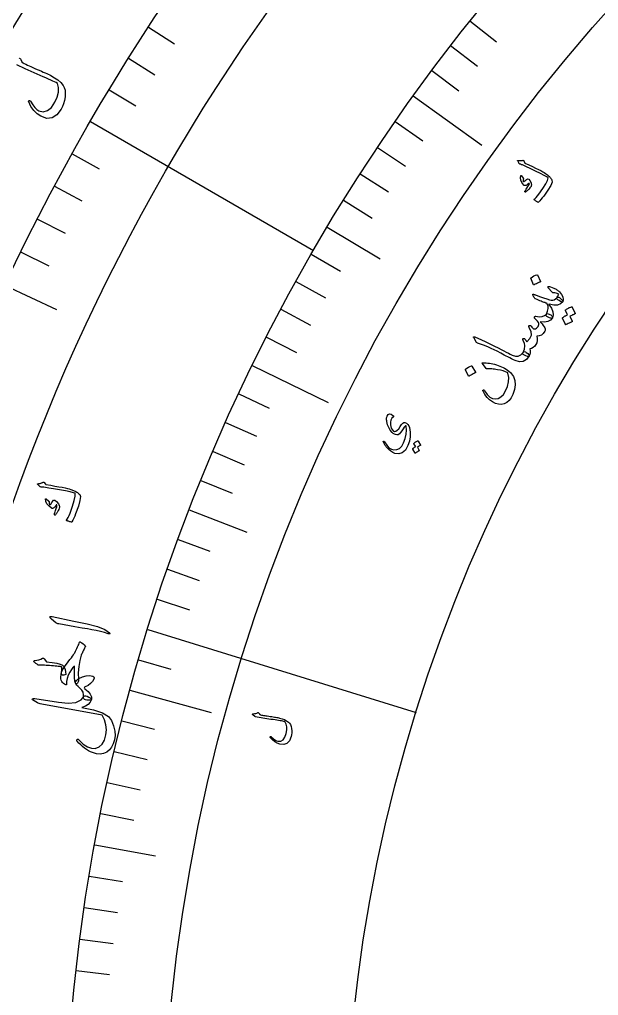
# Model space of a CAD drawing. Header units: millimetres. Extents: x -88 to 88, y -88 to 103.
# Drawn here: x -71.64 to -49.88, y 6.96 to 43.66 of the extents above; entities that cross this region are included whole.
import ezdxf

# ---------------------------------------------------------------- set-up
doc = ezdxf.new("R2010")
doc.units = ezdxf.units.MM
for name, color, linetype in [('ENGRAVE', 7, 'Continuous'), ('ENGRAVE_FINE', 8, 'Continuous'), ('TEXT', 5, 'Continuous')]:
    doc.layers.add(name, color=color, linetype=linetype)

msp = doc.modelspace()

# ---------------------------------------------------------------- linework, layer by layer
at = {"layer": 'ENGRAVE'}
for points in [[(-56.8392, 40.7885), (-54.2654, 38.9415)], [(-68.9703, 39.82), (-60.5871, 34.98)], [(-60.0741, 35.8538), (-58.0792, 34.6632)], [(-72.1784, 33.6573), (-70.2483, 32.7573)], [(-62.8879, 30.6515), (-60.0401, 29.2635)], [(-65.2575, 25.2164), (-63.0904, 24.379)], [(-66.8197, 20.7252), (-56.7337, 17.5969)], [(-67.4864, 18.4388), (-64.4304, 17.6038)], [(-68.8116, 12.6237), (-66.5266, 12.2045)]]:
    msp.add_lwpolyline(points, dxfattribs=at)
for radius in [86.24, 86.24, 83.93, 79.64, 79.64, 76.252, 69.96, 69.96, 66.264, 59.4, 59.4]:
    msp.add_circle((0, 0), radius, dxfattribs=at)
at = {"layer": 'ENGRAVE_FINE'}
for points in [[(-66.7917, 43.3751), (-65.8175, 42.7424)], [(-54.7066, 43.6072), (-53.7157, 42.8174)], [(-55.4329, 42.6801), (-54.4289, 41.907)], [(-67.5386, 42.2028), (-66.5535, 41.5872)], [(-56.1439, 41.7404), (-55.127, 40.9844)], [(-68.2648, 41.0176), (-67.2691, 40.4194)], [(-57.5187, 39.8246), (-56.4769, 39.1032)], [(-69.6547, 38.6102), (-68.6388, 38.0471)], [(-58.1822, 38.8489), (-57.1283, 38.1452)], [(-58.8294, 37.8617), (-57.7638, 37.1759)], [(-70.3179, 37.3887), (-69.2923, 36.8434)], [(-59.4601, 36.8633), (-58.3831, 36.1956)], [(-70.9598, 36.1558), (-69.9248, 35.6284)], [(-71.58, 34.9119), (-70.5359, 34.4027)], [(-60.6714, 34.8337), (-59.5724, 34.2028)], [(-61.2515, 33.8031), (-60.1421, 33.1909)], [(-61.8145, 32.7624), (-60.6948, 32.169)], [(-62.36, 31.7118), (-61.2304, 31.1374)], [(-63.398, 29.582), (-62.2497, 29.0462)], [(-63.8902, 28.5034), (-62.7329, 27.9871)], [(-64.3643, 27.4161), (-63.1984, 26.9195)], [(-64.8201, 26.3203), (-63.646, 25.8435)], [(-65.6763, 24.1046), (-64.4866, 23.668)], [(-66.0763, 22.9853), (-64.8795, 22.5689)], [(-66.4575, 21.8587), (-65.2537, 21.4628)], [(-67.1627, 19.5852), (-65.9461, 19.2304)], [(-67.7907, 17.2864), (-66.5628, 16.9733)], [(-68.0755, 16.1284), (-66.8424, 15.8363)], [(-68.3407, 14.9651), (-67.1028, 14.694)], [(-68.5861, 13.7968), (-67.3438, 13.5469)], [(-69.0173, 11.4464), (-67.7671, 11.2391)], [(-69.2028, 10.2651), (-67.9493, 10.0791)], [(-69.3683, 9.08), (-68.1118, 8.9156)], [(-69.5135, 7.8917), (-68.2544, 7.7488)]]:
    msp.add_lwpolyline(points, dxfattribs=at)
at = {"layer": 'TEXT'}
msp.add_lwpolyline([(-71.6518, 42.2004), (-71.633, 42.2018), (-71.6161, 42.1953), (-71.601, 42.181), (-71.5877, 42.1589), (-71.5823, 42.1465), (-71.577, 42.1348), (-71.5719, 42.1235), (-71.5669, 42.1128), (-71.5622, 42.1028), (-71.558, 42.0935), (-71.5542, 42.085), (-71.551, 42.0772), (-71.5446, 42.0636), (-71.535, 42.051), (-71.5221, 42.0392), (-71.506, 42.0283), (-71.4567, 42.0037), (-71.4024, 41.9777), (-71.3434, 41.9502), (-71.2794, 41.9212), (-71.2106, 41.8906), (-71.1371, 41.8581), (-71.059, 41.8238), (-70.9762, 41.7876), (-70.8929, 41.7526), (-70.815, 41.7191), (-70.7424, 41.6871), (-70.6751, 41.6567), (-70.6129, 41.6278), (-70.5555, 41.6005), (-70.5029, 41.5749), (-70.455, 41.551), (-70.3169, 41.4744), (-70.1945, 41.3872), (-70.088, 41.2897), (-69.9972, 41.1819), (-69.9531, 41.1029), (-69.9265, 41.0056), (-69.9176, 40.89), (-69.9261, 40.7559), (-69.9484, 40.6185), (-69.9792, 40.4952), (-70.0186, 40.3861), (-70.0666, 40.2912), (-70.2309, 40.0787), (-70.4133, 39.9631), (-70.6143, 39.9445), (-70.8341, 40.0233), (-70.9766, 40.1198), (-71.1006, 40.2415), (-71.2061, 40.3887), (-71.2929, 40.5614), (-71.2969, 40.5732), (-71.2977, 40.5835), (-71.2951, 40.5924), (-71.2893, 40.5998), (-71.2811, 40.6066), (-71.273, 40.6108), (-71.2651, 40.6122), (-71.2573, 40.611), (-71.2468, 40.6074), (-71.2379, 40.6018), (-71.2304, 40.5943), (-71.2245, 40.585), (-71.1373, 40.4511), (-71.0569, 40.3476), (-70.9837, 40.2742), (-70.9175, 40.2309), (-70.7436, 40.1931), (-70.584, 40.2337), (-70.4385, 40.3525), (-70.3067, 40.5496), (-70.22, 40.7458), (-70.1754, 40.9296), (-70.1729, 41.1012), (-70.2127, 41.2608), (-70.2618, 41.2868), (-70.3199, 41.316), (-70.387, 41.3483), (-70.463, 41.3839), (-70.5483, 41.4225), (-70.6431, 41.4642), (-70.7474, 41.5088), (-70.8612, 41.5565), (-70.978, 41.6069), (-71.0926, 41.6569), (-71.2052, 41.7065), (-71.3156, 41.7558), (-71.4239, 41.8049), (-71.5298, 41.8541), (-71.6334, 41.9032), (-71.7347, 41.9524)], dxfattribs=at)
for points in [[(-52.8891, 38.3611), (-52.8652, 38.3578), (-52.8419, 38.3556), (-52.8192, 38.3544), (-52.7971, 38.3543), (-52.7755, 38.3553), (-52.7544, 38.3576), (-52.7338, 38.3612), (-52.7136, 38.366), (-52.7039, 38.3665), (-52.6956, 38.3629), (-52.6886, 38.3554), (-52.6831, 38.3438), (-52.6562, 38.2794), (-52.6531, 38.2727), (-52.6501, 38.2675), (-52.6474, 38.2636), (-52.6449, 38.2612), (-52.4951, 38.1932), (-52.3604, 38.1307), (-52.2409, 38.0739), (-52.1365, 38.0226), (-52.0473, 37.9771), (-51.9735, 37.9371), (-51.9151, 37.9028), (-51.8721, 37.8742), (-51.7935, 37.8168), (-51.7696, 37.7972), (-51.7465, 37.7763), (-51.7241, 37.7541), (-51.7026, 37.7307), (-51.6818, 37.7059), (-51.662, 37.6797), (-51.6431, 37.652), (-51.6251, 37.6228), (-51.6221, 37.5469), (-51.6734, 37.422), (-51.7784, 37.2477), (-51.9369, 37.0237), (-51.989, 36.9556), (-52.0389, 36.8939), (-52.0867, 36.8384), (-52.1324, 36.7893), (-52.138, 36.7859), (-52.1436, 36.7845), (-52.1493, 36.7854), (-52.155, 36.7883), (-52.1809, 36.8044), (-52.2043, 36.8192), (-52.2253, 36.8327), (-52.2439, 36.845), (-52.2602, 36.8561), (-52.2745, 36.8662), (-52.2867, 36.8754), (-52.2969, 36.8836), (-52.3024, 36.8885), (-52.3042, 36.893), (-52.3024, 36.897), (-52.297, 36.9006), (-52.2588, 36.9304), (-52.2159, 36.9732), (-52.1683, 37.029), (-52.1159, 37.0978), (-51.9658, 37.3079), (-51.8577, 37.479), (-51.792, 37.6115), (-51.7689, 37.7055), (-51.8179, 37.741), (-51.914, 37.7957), (-52.0572, 37.8697), (-52.2477, 37.9627), (-52.4396, 38.0542), (-52.5852, 38.1227), (-52.6845, 38.1684), (-52.7374, 38.1913), (-52.7521, 38.1971), (-52.7659, 38.2026), (-52.7788, 38.2077), (-52.7907, 38.2125), (-52.8016, 38.2167), (-52.8113, 38.2205), (-52.8198, 38.2237), (-52.8272, 38.2264), (-52.8427, 38.2332), (-52.8557, 38.2421), (-52.8664, 38.2529), (-52.8747, 38.2658), (-52.9134, 38.3412), (-52.9156, 38.3468), (-52.9163, 38.3515), (-52.9155, 38.3554), (-52.9131, 38.3585), (-52.9082, 38.3609), (-52.9025, 38.3621), (-52.8962, 38.3622), (-52.8891, 38.3611)], [(-52.7908, 37.7905), (-52.7882, 37.7933), (-52.7851, 37.7951), (-52.7815, 37.7959), (-52.7773, 37.7957), (-52.7744, 37.7945), (-52.7715, 37.7928), (-52.7687, 37.7905), (-52.766, 37.7876), (-52.7049, 37.692), (-52.6992, 37.6816), (-52.6957, 37.6725), (-52.6943, 37.6645), (-52.6951, 37.6579), (-52.704, 37.6332), (-52.7089, 37.6104), (-52.7098, 37.5893), (-52.7066, 37.57), (-52.7024, 37.5635), (-52.6939, 37.5621), (-52.6813, 37.5657), (-52.6644, 37.5744), (-52.6548, 37.5812), (-52.6451, 37.5886), (-52.6355, 37.5964), (-52.6258, 37.6046), (-52.616, 37.6134), (-52.606, 37.6228), (-52.5959, 37.6329), (-52.5856, 37.6436), (-52.539, 37.6727), (-52.4945, 37.6608), (-52.4521, 37.608), (-52.4118, 37.5143), (-52.4034, 37.4815), (-52.3992, 37.4525), (-52.3994, 37.4272), (-52.404, 37.4057), (-52.4131, 37.3849), (-52.4294, 37.3589), (-52.4528, 37.3275), (-52.4833, 37.2908), (-52.4993, 37.2724), (-52.5152, 37.2554), (-52.531, 37.2398), (-52.5466, 37.2257), (-52.5618, 37.2128), (-52.5763, 37.2009), (-52.5901, 37.19), (-52.6032, 37.1801), (-52.6131, 37.1754), (-52.622, 37.1733), (-52.63, 37.1739), (-52.6369, 37.1771), (-52.6426, 37.1827), (-52.645, 37.1889), (-52.6442, 37.196), (-52.64, 37.2037), (-52.6255, 37.2275), (-52.6086, 37.2542), (-52.5893, 37.2839), (-52.5676, 37.3164), (-52.5271, 37.377), (-52.4976, 37.4259), (-52.4792, 37.463), (-52.4718, 37.4885), (-52.4719, 37.4925), (-52.4734, 37.4957), (-52.4764, 37.4981), (-52.4808, 37.4998), (-52.4842, 37.5), (-52.4882, 37.4989), (-52.4929, 37.4964), (-52.4982, 37.4926), (-52.5432, 37.4535), (-52.5629, 37.4378), (-52.5822, 37.4261), (-52.6011, 37.4183), (-52.6196, 37.4146), (-52.6387, 37.4139), (-52.6555, 37.4174), (-52.6698, 37.425), (-52.6819, 37.4368), (-52.7522, 37.5317), (-52.7938, 37.6222), (-52.8067, 37.7086), (-52.7908, 37.7905)], [(-52.4195, 33.9292), (-52.4206, 33.9344), (-52.4196, 33.9401), (-52.4165, 33.9462), (-52.4114, 33.9528), (-52.3597, 33.9894), (-52.3054, 34.0202), (-52.2487, 34.0452), (-52.1894, 34.0645), (-52.1818, 34.0652), (-52.1757, 34.0637), (-52.171, 34.0599), (-52.1678, 34.054), (-52.0552, 33.8117), (-52.0536, 33.8043), (-52.0562, 33.798), (-52.063, 33.7925), (-52.0741, 33.7881), (-52.0837, 33.7842), (-52.0985, 33.7779), (-52.1184, 33.7691), (-52.1435, 33.7578), (-52.1739, 33.7436), (-52.21, 33.7263), (-52.2515, 33.7059), (-52.2987, 33.6823), (-52.3057, 33.6796), (-52.3111, 33.6795), (-52.3148, 33.6819), (-52.317, 33.6869)], [(-51.7681, 33.5753), (-51.7791, 33.5907), (-51.7814, 33.6026), (-51.7748, 33.6111), (-51.7594, 33.616), (-51.7222, 33.6154), (-51.6759, 33.6063), (-51.6206, 33.5885), (-51.5562, 33.5622), (-51.5239, 33.5473), (-51.4934, 33.5316), (-51.4648, 33.515), (-51.4381, 33.4977), (-51.4131, 33.4798), (-51.3897, 33.4614), (-51.368, 33.4425), (-51.348, 33.4231), (-51.2642, 33.3237), (-51.2152, 33.2281), (-51.201, 33.1363), (-51.2215, 33.0483), (-51.2358, 33.0375), (-51.2628, 33.0406), (-51.3025, 33.0577), (-51.3551, 33.0886), (-51.405, 33.1237), (-51.4369, 33.1528), (-51.4509, 33.1762), (-51.4469, 33.1937), (-51.426, 33.221), (-51.406, 33.2529), (-51.387, 33.2894), (-51.369, 33.3306), (-51.4252, 33.3524), (-51.4734, 33.3682), (-51.5135, 33.3778), (-51.5456, 33.3814), (-51.5714, 33.383), (-51.5926, 33.3869), (-51.6092, 33.3932), (-51.6211, 33.4019)], [(-52.245, 33.152), (-52.2558, 33.1597), (-52.2688, 33.1742), (-52.2842, 33.1955), (-52.3019, 33.2237), (-52.3178, 33.2518), (-52.3304, 33.2747), (-52.3397, 33.2924), (-52.3456, 33.3049), (-52.346, 33.3216), (-52.3382, 33.3304), (-52.3221, 33.3313), (-52.2979, 33.3244), (-52.2821, 33.3184), (-52.2632, 33.3116), (-52.241, 33.3038), (-52.2158, 33.2952), (-52.1877, 33.2853), (-52.1571, 33.2742), (-52.1241, 33.2617), (-52.0886, 33.2478), (-51.9384, 33.1938), (-51.8167, 33.153), (-51.7237, 33.1255), (-51.6593, 33.1114), (-51.5954, 33.1106), (-51.5388, 33.124), (-51.4893, 33.1517), (-51.4469, 33.1937), (-51.435, 33.2059), (-51.4212, 33.2142), (-51.4055, 33.2186), (-51.3879, 33.2191), (-51.3675, 33.2157), (-51.3477, 33.2072), (-51.3284, 33.1939), (-51.3096, 33.1756), (-51.2644, 33.1301), (-51.2347, 33.0937), (-51.2204, 33.0665), (-51.2215, 33.0483), (-51.3067, 32.9637), (-51.4199, 32.9201), (-51.5611, 32.9175), (-51.7305, 32.9557), (-51.7368, 32.9565), (-51.7402, 32.9558), (-51.7405, 32.9535), (-51.7378, 32.9498), (-51.6429, 32.8046), (-51.5898, 32.6714), (-51.5783, 32.55), (-51.6086, 32.4404), (-51.6162, 32.4305), (-51.6271, 32.4249), (-51.6415, 32.4237), (-51.6594, 32.4269), (-51.683, 32.4345), (-51.7121, 32.4451), (-51.7468, 32.4588), (-51.7871, 32.4756), (-51.8234, 32.4966), (-51.8436, 32.5215), (-51.8478, 32.5504), (-51.8358, 32.5831), (-51.7874, 32.6875), (-51.7659, 32.7873), (-51.7713, 32.8829), (-51.8036, 32.9741), (-51.8112, 32.9802), (-51.8295, 32.9889), (-51.8587, 32.9999), (-51.8987, 33.0134), (-51.9234, 33.0218), (-51.9535, 33.0328), (-51.9889, 33.0466), (-52.0296, 33.0631), (-52.0756, 33.082), (-52.1268, 33.1032), (-52.1833, 33.1265), (-52.245, 33.152)], [(-51.1147, 32.7238), (-51.1158, 32.7289), (-51.1149, 32.7345), (-51.112, 32.7405), (-51.107, 32.7469), (-51.0821, 32.7653), (-51.0568, 32.7824), (-51.031, 32.798), (-51.0048, 32.8123), (-50.9779, 32.8252), (-50.95, 32.8368), (-50.9211, 32.8472), (-50.8914, 32.8562), (-50.8837, 32.8567), (-50.8771, 32.8549), (-50.8716, 32.8507), (-50.8672, 32.8441), (-50.7529, 32.6033), (-50.7525, 32.5985), (-50.7555, 32.5937), (-50.7621, 32.589), (-50.7721, 32.5844), (-50.7802, 32.582), (-50.7922, 32.5773), (-50.808, 32.5703), (-50.8278, 32.561), (-50.8517, 32.5494), (-50.88, 32.5354), (-50.9128, 32.519), (-50.9499, 32.5001), (-50.8612, 32.312), (-50.8594, 32.3047), (-50.8618, 32.2985), (-50.8685, 32.2932), (-50.8794, 32.2889), (-50.8888, 32.2852), (-50.9033, 32.279), (-50.9228, 32.2704), (-50.9475, 32.2594), (-50.9773, 32.2457), (-51.0126, 32.2289), (-51.0534, 32.209), (-51.0996, 32.186), (-51.1058, 32.1845), (-51.1106, 32.1852), (-51.1141, 32.1881), (-51.1163, 32.1931), (-51.2235, 32.4308), (-51.2247, 32.4359), (-51.2238, 32.4414), (-51.2209, 32.4474), (-51.216, 32.4538), (-51.196, 32.4702), (-51.1752, 32.4854), (-51.1538, 32.4991), (-51.1316, 32.5116), (-51.1089, 32.5228), (-51.0858, 32.5329), (-51.0624, 32.5419), (-51.0385, 32.5497)], [(-52.7027, 31.5809), (-52.7118, 31.5972), (-52.7177, 31.6125), (-52.7203, 31.6266), (-52.7196, 31.6397), (-52.7157, 31.6508), (-52.7087, 31.6592), (-52.6986, 31.6649), (-52.6854, 31.6678), (-52.6707, 31.6665), (-52.6562, 31.6598), (-52.6421, 31.6476), (-52.6281, 31.6299), (-52.6221, 31.6194), (-52.6155, 31.6089), (-52.6086, 31.5983), (-52.6013, 31.5877), (-52.5939, 31.5769), (-52.5868, 31.5656), (-52.58, 31.5538), (-52.5734, 31.5415), (-52.4512, 31.6619), (-52.3947, 31.7902), (-52.4038, 31.9268), (-52.4787, 32.072), (-52.4877, 32.0883), (-52.4937, 32.1031), (-52.4967, 32.1165), (-52.4966, 32.1284), (-52.4928, 32.1397), (-52.4862, 32.1483), (-52.4768, 32.1543), (-52.4646, 32.1578), (-52.4512, 32.1576), (-52.438, 32.1528), (-52.425, 32.1433), (-52.4122, 32.1292), (-52.3826, 32.0931), (-52.3562, 32.0652), (-52.3331, 32.0454), (-52.3134, 32.0337), (-52.2803, 32.0254), (-52.2465, 32.0302), (-52.2122, 32.0481), (-52.1772, 32.0791), (-52.1466, 32.1174), (-52.1272, 32.1546), (-52.1188, 32.1909), (-52.1215, 32.2261), (-52.1374, 32.2652), (-52.1686, 32.3129), (-52.215, 32.3692), (-52.2767, 32.4342), (-52.2838, 32.4426), (-52.2863, 32.4525), (-52.2844, 32.464), (-52.278, 32.4772), (-52.2689, 32.4891), (-52.2588, 32.4968), (-52.2478, 32.5005), (-52.2357, 32.5), (-52.1012, 32.4846), (-51.9894, 32.4937), (-51.9004, 32.5274), (-51.8342, 32.5856), (-51.8185, 32.5966), (-51.797, 32.5999), (-51.7698, 32.5957), (-51.7367, 32.5838), (-51.7025, 32.5686), (-51.6733, 32.5518), (-51.649, 32.5332), (-51.6298, 32.513), (-51.614, 32.4917), (-51.6049, 32.4729), (-51.6026, 32.4566), (-51.6071, 32.4429), (-51.6827, 32.3569), (-51.781, 32.3042), (-51.9019, 32.2845), (-52.0456, 32.2978), (-52.0529, 32.2987), (-52.0567, 32.2969), (-52.0568, 32.2924), (-52.0534, 32.2852), (-51.9958, 32.2172), (-51.9504, 32.1586), (-51.9171, 32.1093), (-51.8961, 32.0694), (-51.8856, 32.0336), (-51.8824, 31.9993), (-51.8866, 31.9665), (-51.8982, 31.9353), (-51.9552, 31.8549), (-52.0242, 31.7969), (-52.1051, 31.7612), (-52.198, 31.7479), (-52.1785, 31.6646), (-52.1769, 31.5845), (-52.1933, 31.5077), (-52.2277, 31.434), (-52.274, 31.3711), (-52.3275, 31.3242), (-52.3883, 31.2932), (-52.4566, 31.2782), (-52.4429, 31.2018), (-52.4425, 31.1313), (-52.4555, 31.0667), (-52.4818, 31.0078), (-52.5055, 30.9924), (-52.5477, 30.9944), (-52.6087, 31.0138), (-52.6884, 31.0507), (-52.7098, 31.0669), (-52.721, 31.0879), (-52.722, 31.1137), (-52.7128, 31.1443), (-52.6628, 31.2703), (-52.6444, 31.385), (-52.6577, 31.4885), (-52.7027, 31.5809)], [(-54.5645, 31.6984), (-54.5692, 31.7081), (-54.5716, 31.7159), (-54.5716, 31.7218), (-54.5692, 31.7259), (-54.5621, 31.7303), (-54.5487, 31.73), (-54.5289, 31.7251), (-54.5028, 31.7156), (-54.2977, 31.6254), (-54.1095, 31.5395), (-53.9382, 31.458), (-53.7836, 31.3809), (-53.6527, 31.3129), (-53.5353, 31.2521), (-53.4313, 31.1985), (-53.3408, 31.152), (-53.264, 31.1127), (-53.2007, 31.0802), (-53.1512, 31.0546), (-53.1153, 31.0358), (-52.9974, 30.9976), (-52.8911, 31.0029), (-52.7963, 31.0518), (-52.7128, 31.1443), (-52.6878, 31.1689), (-52.6588, 31.177), (-52.6258, 31.1684), (-52.5888, 31.1432), (-52.5352, 31.0954), (-52.4996, 31.0569), (-52.4818, 31.0277), (-52.4818, 31.0078), (-52.5882, 30.872), (-52.7107, 30.7977), (-52.8497, 30.785), (-53.0053, 30.8339), (-53.0739, 30.8673), (-53.1425, 30.9012), (-53.2109, 30.9357), (-53.2792, 30.9708), (-53.3474, 31.0062), (-53.4158, 31.0419), (-53.4842, 31.0779), (-53.5527, 31.1141), (-53.6831, 31.1834), (-53.802, 31.2433), (-53.9094, 31.2939), (-54.0051, 31.335), (-54.0985, 31.3721), (-54.1987, 31.4105), (-54.3057, 31.4501), (-54.4195, 31.4909), (-54.4395, 31.4992), (-54.4561, 31.5095), (-54.4694, 31.5218), (-54.4794, 31.5362)], [(-54.876, 30.4864), (-54.8774, 30.4916), (-54.8768, 30.4973), (-54.8741, 30.5036), (-54.8694, 30.5106), (-54.8201, 30.5508), (-54.768, 30.5855), (-54.7129, 30.6145), (-54.6549, 30.638), (-54.6474, 30.6392), (-54.6412, 30.6381), (-54.6363, 30.6347), (-54.6326, 30.629), (-54.5044, 30.3941), (-54.5023, 30.3869), (-54.5044, 30.3803), (-54.5109, 30.3744), (-54.5217, 30.3692), (-54.5311, 30.3646), (-54.5454, 30.3573), (-54.5647, 30.347), (-54.5891, 30.3339), (-54.6186, 30.3177), (-54.6534, 30.2978), (-54.6937, 30.2744), (-54.7392, 30.2475), (-54.7461, 30.2443), (-54.7514, 30.2439), (-54.7554, 30.246), (-54.7578, 30.2508)], [(-54.2117, 30.7565), (-54.1554, 30.7537), (-54.0976, 30.749), (-54.0383, 30.7426), (-53.9774, 30.7343), (-53.9148, 30.7238), (-53.8504, 30.7104), (-53.7841, 30.6942), (-53.716, 30.6752), (-53.6494, 30.6542), (-53.585, 30.6305), (-53.5227, 30.6041), (-53.4626, 30.5751), (-53.4044, 30.5434), (-53.3481, 30.5088), (-53.2936, 30.4714), (-53.2409, 30.4313), (-53.1883, 30.3845), (-53.1427, 30.3358), (-53.1042, 30.2853), (-53.0728, 30.2329), (-53.0177, 30.0844), (-53.003, 29.9224), (-53.0285, 29.7467), (-53.0941, 29.5571), (-53.1603, 29.4305), (-53.2376, 29.3303), (-53.3262, 29.2562), (-53.4261, 29.2084), (-53.5315, 29.1888), (-53.6392, 29.1942), (-53.7494, 29.2249), (-53.8619, 29.2808), (-53.9707, 29.3592), (-54.0657, 29.4518), (-54.147, 29.5589), (-54.2143, 29.6803), (-54.2204, 29.6971), (-54.2215, 29.7107), (-54.2175, 29.7211), (-54.2084, 29.7283), (-54.1955, 29.7325), (-54.1827, 29.7287), (-54.1701, 29.7169), (-54.1576, 29.697), (-54.0636, 29.5612), (-53.9642, 29.4652), (-53.8597, 29.409), (-53.7501, 29.3923), (-53.6437, 29.4129), (-53.5445, 29.4697), (-53.4523, 29.5628), (-53.367, 29.6921), (-53.2921, 29.864), (-53.2536, 30.0333), (-53.2515, 30.2), (-53.2859, 30.3645), (-53.288, 30.3687), (-53.2921, 30.3732), (-53.2982, 30.378), (-53.3063, 30.383), (-53.3733, 30.4163), (-53.4567, 30.4456), (-53.5565, 30.4709), (-53.6728, 30.4921), (-53.7326, 30.5006), (-53.7886, 30.5079), (-53.8408, 30.5138), (-53.8892, 30.5184), (-53.9339, 30.5214), (-53.9746, 30.5227), (-54.0114, 30.5221), (-54.0443, 30.5198), (-54.061, 30.5193), (-54.0749, 30.5215), (-54.086, 30.5265), (-54.0943, 30.5342), (-54.2418, 30.7215), (-54.2488, 30.7352), (-54.2461, 30.7456), (-54.2337, 30.7527), (-54.2117, 30.7565)], [(-57.5945, 28.7124), (-57.6425, 28.6642), (-57.6753, 28.6001), (-57.6929, 28.5201), (-57.6951, 28.4242), (-57.685, 28.3578), (-57.6639, 28.2963), (-57.6321, 28.2399), (-57.5896, 28.1885), (-57.5798, 28.1807), (-57.5686, 28.1749), (-57.5558, 28.1711), (-57.5414, 28.1693), (-57.4894, 28.1789), (-57.4374, 28.2122), (-57.3853, 28.2691), (-57.3331, 28.3497), (-57.2823, 28.4295), (-57.2355, 28.4826), (-57.1929, 28.5089), (-57.1544, 28.5085), (-57.0886, 28.4778), (-57.0372, 28.4362), (-57, 28.3839), (-56.977, 28.3209), (-56.9516, 28.1447), (-56.9538, 27.9719), (-56.9836, 27.8023), (-57.0409, 27.6358), (-57.136, 27.4696), (-57.2502, 27.3659), (-57.3839, 27.3245), (-57.5372, 27.3456), (-57.6115, 27.3779), (-57.686, 27.4261), (-57.7605, 27.4904), (-57.835, 27.5706), (-57.8545, 27.5955), (-57.873, 27.6203), (-57.8903, 27.6451), (-57.9066, 27.6697), (-57.9219, 27.6945), (-57.9363, 27.7195), (-57.9497, 27.7447), (-57.9621, 27.7702), (-57.9663, 27.7827), (-57.966, 27.7919), (-57.9612, 27.7979), (-57.9519, 27.8006), (-57.9423, 27.8), (-57.9339, 27.7969), (-57.9266, 27.7914), (-57.9206, 27.7833), (-57.8371, 27.6527), (-57.7508, 27.5579), (-57.6618, 27.4988), (-57.5702, 27.475), (-57.4569, 27.4852), (-57.3579, 27.532), (-57.2731, 27.6155), (-57.2022, 27.7358), (-57.1371, 27.9023), (-57.0996, 28.0627), (-57.0897, 28.2172), (-57.1077, 28.366), (-57.1105, 28.3758), (-57.1155, 28.3815), (-57.1226, 28.3829), (-57.1317, 28.3801), (-57.1551, 28.3621), (-57.1853, 28.3257), (-57.2224, 28.2708), (-57.2663, 28.1975), (-57.3141, 28.1245), (-57.3613, 28.074), (-57.4079, 28.046), (-57.454, 28.0405), (-57.5003, 28.0501), (-57.5449, 28.0683), (-57.5878, 28.0951), (-57.629, 28.1304), (-57.7023, 28.2155), (-57.7605, 28.3126), (-57.8037, 28.4217), (-57.8317, 28.5427), (-57.8371, 28.5739), (-57.8405, 28.6034), (-57.8421, 28.631), (-57.8417, 28.6569), (-57.8396, 28.681), (-57.836, 28.7032), (-57.8307, 28.7235), (-57.824, 28.7419), (-57.7836, 28.807), (-57.7331, 28.834), (-57.6724, 28.8229), (-57.6016, 28.7739), (-57.5851, 28.7554), (-57.5785, 28.7389), (-57.5816, 28.7246), (-57.5945, 28.7124)], [(-56.8108, 27.7092), (-56.812, 27.7125), (-56.8118, 27.7162), (-56.8103, 27.7204), (-56.8075, 27.725), (-56.7925, 27.7391), (-56.777, 27.7523), (-56.7612, 27.7647), (-56.7449, 27.7761), (-56.7281, 27.7867), (-56.7106, 27.7966), (-56.6923, 27.8057), (-56.6733, 27.814), (-56.6682, 27.8149), (-56.6637, 27.8142), (-56.6598, 27.8119), (-56.6564, 27.8079), (-56.562, 27.6572), (-56.5613, 27.6541), (-56.563, 27.6507), (-56.5669, 27.6471), (-56.5732, 27.6432), (-56.5784, 27.641), (-56.586, 27.637), (-56.596, 27.6311), (-56.6083, 27.6235), (-56.6233, 27.6139), (-56.641, 27.6025), (-56.6614, 27.5891), (-56.6845, 27.5737), (-56.6114, 27.4558), (-56.6097, 27.4512), (-56.6108, 27.4469), (-56.6148, 27.4428), (-56.6217, 27.4392), (-56.6277, 27.436), (-56.6368, 27.4308), (-56.6491, 27.4236), (-56.6646, 27.4144), (-56.6833, 27.4031), (-56.7055, 27.3892), (-56.731, 27.373), (-56.7598, 27.3543), (-56.7639, 27.3528), (-56.7671, 27.3529), (-56.7696, 27.3545), (-56.7714, 27.3577), (-56.8604, 27.507), (-56.8616, 27.5103), (-56.8614, 27.514), (-56.86, 27.5182), (-56.8572, 27.5228), (-56.8452, 27.5352), (-56.8326, 27.5468), (-56.8195, 27.5575), (-56.8057, 27.5674), (-56.7916, 27.5766), (-56.777, 27.585), (-56.7622, 27.5928), (-56.747, 27.5998)], [(-70.9332, 26.2045), (-70.9069, 26.2082), (-70.8815, 26.2127), (-70.8571, 26.2182), (-70.8337, 26.2246), (-70.8112, 26.2321), (-70.7895, 26.2408), (-70.7687, 26.2507), (-70.7488, 26.2618), (-70.7387, 26.2652), (-70.7288, 26.2639), (-70.7192, 26.258), (-70.7099, 26.2474), (-70.6623, 26.1872), (-70.657, 26.1811), (-70.6523, 26.1764), (-70.6482, 26.1731), (-70.6448, 26.1713), (-70.466, 26.1438), (-70.3048, 26.1176), (-70.1613, 26.093), (-70.0355, 26.0698), (-69.9275, 26.048), (-69.8375, 26.0276), (-69.7655, 26.0087), (-69.7114, 25.9911), (-69.6111, 25.9537), (-69.5799, 25.9401), (-69.5492, 25.9248), (-69.519, 25.908), (-69.4891, 25.8896), (-69.4598, 25.8696), (-69.431, 25.8476), (-69.4028, 25.8239), (-69.375, 25.7983), (-69.3493, 25.7189), (-69.3664, 25.5713), (-69.426, 25.3555), (-69.5273, 25.0711), (-69.5623, 24.9835), (-69.5969, 24.9032), (-69.6311, 24.8303), (-69.6649, 24.7647), (-69.6698, 24.7594), (-69.6754, 24.7563), (-69.6816, 24.7555), (-69.6885, 24.7569), (-69.7207, 24.7663), (-69.7499, 24.775), (-69.7762, 24.7831), (-69.7995, 24.7906), (-69.8201, 24.7975), (-69.8382, 24.804), (-69.8539, 24.8101), (-69.8671, 24.8157), (-69.8744, 24.8193), (-69.8777, 24.8235), (-69.877, 24.8283), (-69.8723, 24.8338), (-69.8407, 24.8766), (-69.8079, 24.9347), (-69.774, 25.0079), (-69.7389, 25.0964), (-69.6423, 25.3635), (-69.5787, 25.5769), (-69.5484, 25.7367), (-69.5519, 25.8432), (-69.6143, 25.8662), (-69.7324, 25.8956), (-69.9061, 25.9313), (-70.1355, 25.9732), (-70.3659, 26.0131), (-70.5404, 26.0424), (-70.6591, 26.0612), (-70.722, 26.0698), (-70.7393, 26.0716), (-70.7556, 26.0733), (-70.7707, 26.0749), (-70.7848, 26.0764), (-70.7975, 26.0777), (-70.8089, 26.0788), (-70.8189, 26.0797), (-70.8276, 26.0803), (-70.846, 26.083), (-70.8624, 26.0884), (-70.877, 26.0968), (-70.8896, 26.1079), (-70.9529, 26.1763), (-70.957, 26.1815), (-70.9591, 26.1863), (-70.9594, 26.1907), (-70.9578, 26.1947), (-70.9533, 26.1986), (-70.9477, 26.2016), (-70.941, 26.2036), (-70.9332, 26.2045)], [(-70.6595, 25.6297), (-70.6575, 25.6334), (-70.6548, 25.6362), (-70.6512, 25.6382), (-70.6467, 25.6392), (-70.6432, 25.6388), (-70.6397, 25.6378), (-70.636, 25.6362), (-70.6323, 25.634), (-70.5392, 25.5509), (-70.5301, 25.5416), (-70.5236, 25.5329), (-70.5198, 25.525), (-70.5187, 25.5177), (-70.5208, 25.489), (-70.5192, 25.4633), (-70.5138, 25.4407), (-70.5048, 25.4212), (-70.4983, 25.4156), (-70.489, 25.4167), (-70.4766, 25.4242), (-70.4614, 25.4383), (-70.4532, 25.4485), (-70.4452, 25.4591), (-70.4372, 25.4702), (-70.4294, 25.4818), (-70.4216, 25.494), (-70.4139, 25.507), (-70.4062, 25.5206), (-70.3985, 25.5351), (-70.3577, 25.5797), (-70.3071, 25.5803), (-70.2465, 25.5369), (-70.176, 25.4497), (-70.1573, 25.4175), (-70.1443, 25.388), (-70.137, 25.3612), (-70.1355, 25.337), (-70.139, 25.3123), (-70.1485, 25.2799), (-70.164, 25.2397), (-70.1854, 25.1918), (-70.1969, 25.1675), (-70.2086, 25.1448), (-70.2207, 25.1236), (-70.2331, 25.104), (-70.2454, 25.0859), (-70.2572, 25.069), (-70.2686, 25.0534), (-70.2795, 25.0391), (-70.2886, 25.0311), (-70.2974, 25.0262), (-70.306, 25.0245), (-70.3144, 25.0258), (-70.322, 25.03), (-70.3264, 25.036), (-70.3276, 25.0437), (-70.3255, 25.0531), (-70.3172, 25.0826), (-70.3072, 25.1159), (-70.2955, 25.153), (-70.2822, 25.1939), (-70.2573, 25.2701), (-70.2406, 25.3306), (-70.2321, 25.3754), (-70.2319, 25.4045), (-70.2331, 25.4088), (-70.2357, 25.4117), (-70.2396, 25.4134), (-70.2448, 25.4139), (-70.2484, 25.4131), (-70.2523, 25.4107), (-70.2565, 25.4067), (-70.261, 25.4011), (-70.2971, 25.3463), (-70.3133, 25.3238), (-70.3303, 25.3057), (-70.348, 25.2919), (-70.3665, 25.2825), (-70.3865, 25.2761), (-70.4053, 25.2748), (-70.4228, 25.2786), (-70.439, 25.2875), (-70.5417, 25.3671), (-70.6126, 25.4507), (-70.6519, 25.5382), (-70.6595, 25.6297)], [(-70.4346, 21.1134), (-70.4849, 21.163), (-70.4983, 21.1948), (-70.4747, 21.2087), (-70.4142, 21.2047), (-69.599, 21.0413), (-69.0993, 20.9387), (-68.708, 20.8309), (-68.4248, 20.7185), (-68.2497, 20.6018), (-68.2371, 20.5865), (-68.2315, 20.5745), (-68.2327, 20.5659), (-68.2409, 20.5607), (-68.2521, 20.558), (-68.2656, 20.5577), (-68.2815, 20.5598), (-68.2998, 20.5644), (-68.4399, 20.6066), (-68.5904, 20.6449), (-68.7514, 20.6793), (-68.9228, 20.7097), (-68.9673, 20.7184), (-69.088, 20.7407), (-69.2849, 20.7766), (-69.5581, 20.8257), (-70.1655, 20.9286), (-70.1971, 20.9362), (-70.2254, 20.9464), (-70.2502, 20.9592), (-70.2716, 20.9746)], [(-69.9017, 18.6439), (-69.9486, 18.668), (-69.9891, 18.6963), (-70.0233, 18.7285), (-70.0512, 18.7649), (-70.0719, 18.8121), (-70.0834, 18.8697), (-70.0854, 18.9376), (-70.078, 19.0158), (-70.0705, 19.0575), (-70.0605, 19.0976), (-70.0481, 19.1362), (-70.0333, 19.1733), (-70.0164, 19.2089), (-69.9979, 19.2432), (-69.9778, 19.2761), (-69.9561, 19.3077), (-69.8755, 19.4131), (-69.8038, 19.5072), (-69.741, 19.5903), (-69.687, 19.6623), (-69.642, 19.7234), (-69.6058, 19.774), (-69.5785, 19.8141), (-69.5601, 19.8436), (-69.5304, 19.9012), (-69.503, 19.9572), (-69.4777, 20.0116), (-69.4545, 20.0643), (-69.4334, 20.1148), (-69.4139, 20.1622), (-69.3962, 20.2065), (-69.3802, 20.2478), (-69.3764, 20.254), (-69.3698, 20.2563), (-69.3603, 20.2547), (-69.3481, 20.2491), (-69.2967, 20.2188), (-69.2492, 20.184), (-69.2057, 20.1447), (-69.1661, 20.1008), (-69.1623, 20.0937), (-69.1608, 20.086), (-69.1616, 20.0777), (-69.1649, 20.0687), (-69.1896, 20.024), (-69.2128, 19.9808), (-69.2343, 19.9391), (-69.2543, 19.899), (-69.2725, 19.8605), (-69.2886, 19.8239), (-69.3026, 19.789), (-69.3146, 19.756), (-69.3745, 19.5541), (-69.4124, 19.3341), (-69.4282, 19.0964), (-69.4218, 18.8412), (-69.4219, 18.7974), (-69.4283, 18.7589), (-69.4413, 18.7257), (-69.4606, 18.6976), (-69.4823, 18.679), (-69.502, 18.6738), (-69.5199, 18.6821), (-69.5359, 18.7039), (-69.5588, 18.7821), (-69.5718, 18.9109), (-69.5747, 19.0901), (-69.5671, 19.32), (-69.568, 19.3295), (-69.5695, 19.3365), (-69.5718, 19.3411), (-69.5747, 19.3432), (-69.5979, 19.3312), (-69.6343, 19.2894), (-69.6837, 19.2176), (-69.7461, 19.1158), (-69.8072, 18.9986), (-69.8488, 18.8831), (-69.8709, 18.7694), (-69.8736, 18.6575), (-69.874, 18.647), (-69.8788, 18.6413), (-69.888, 18.6402), (-69.9017, 18.6439)], [(-71.0212, 19.4474), (-71.0335, 19.4576), (-71.0448, 19.4668), (-71.055, 19.4751), (-71.0642, 19.4825), (-71.0721, 19.4888), (-71.0785, 19.494), (-71.0835, 19.4982), (-71.087, 19.5013), (-71.0927, 19.5087), (-71.096, 19.5163), (-71.0971, 19.5243), (-71.096, 19.5325), (-71.0928, 19.5399), (-71.088, 19.5456), (-71.0815, 19.5494), (-71.0733, 19.5514), (-70.9898, 19.5634), (-70.9123, 19.5824), (-70.8407, 19.6083), (-70.7751, 19.6412), (-70.7587, 19.6474), (-70.7429, 19.6466), (-70.7278, 19.6388), (-70.7132, 19.624), (-70.6255, 19.5103), (-70.4047, 19.485), (-70.2379, 19.4563), (-70.109, 19.42), (-70.0182, 19.376), (-69.9655, 19.3245), (-69.9445, 19.2804), (-69.9258, 19.2172), (-69.9092, 19.1347), (-69.8948, 19.033), (-69.9768, 19.0011), (-70.0311, 19.0048), (-70.0578, 19.0443), (-70.0567, 19.1196), (-70.0495, 19.1749), (-70.0453, 19.2253), (-70.0442, 19.2707), (-70.0462, 19.3113), (-70.0605, 19.3161), (-70.0817, 19.3207), (-70.1097, 19.3252), (-70.1445, 19.3296), (-70.1863, 19.3341), (-70.2352, 19.339), (-70.2912, 19.3444), (-70.3544, 19.3501), (-70.4322, 19.3573), (-70.5052, 19.3635), (-70.5736, 19.3686), (-70.6372, 19.3725), (-70.6963, 19.3752), (-70.7512, 19.3766), (-70.8019, 19.3765), (-70.8484, 19.375), (-70.8853, 19.3748), (-70.9144, 19.3769), (-70.936, 19.3815), (-70.9498, 19.3884), (-70.9615, 19.3994), (-70.9773, 19.4129), (-70.9972, 19.4289), (-71.0212, 19.4474)], [(-69.5413, 18.7229), (-69.5253, 18.7659), (-69.4979, 18.8058), (-69.4591, 18.8426), (-69.4088, 18.8762), (-69.2663, 18.9463), (-69.1308, 18.9838), (-69.0023, 18.9891), (-68.8809, 18.9622), (-68.8488, 18.9445), (-68.8321, 18.9201), (-68.8308, 18.8891), (-68.8448, 18.8514), (-68.8969, 18.7663), (-68.9694, 18.6897), (-69.0622, 18.6215), (-69.1754, 18.5616), (-69.1979, 18.5476), (-69.2062, 18.5315), (-69.2001, 18.5134), (-69.1797, 18.4931), (-69.0586, 18.3925), (-68.9773, 18.2915), (-68.9358, 18.19), (-68.9341, 18.0878), (-68.9395, 18.0788), (-68.9507, 18.0713), (-68.9675, 18.0654), (-68.9901, 18.0609), (-69.0541, 18.0581), (-69.11, 18.0628), (-69.1579, 18.0749), (-69.1978, 18.0944), (-69.2119, 18.1072), (-69.2217, 18.1233), (-69.2271, 18.1425), (-69.2282, 18.1649), (-69.2277, 18.2689), (-69.249, 18.3609), (-69.2922, 18.441), (-69.3573, 18.5091), (-69.4334, 18.5751), (-69.4894, 18.6328), (-69.5254, 18.682), (-69.5413, 18.7229)], [(-70.1754, 17.9842), (-69.8087, 17.9525), (-69.5238, 17.9817), (-69.3206, 18.072), (-69.1989, 18.2233), (-69.1797, 18.23), (-69.146, 18.225), (-69.098, 18.2084), (-69.0356, 18.1803), (-68.987, 18.1558), (-68.9538, 18.1328), (-68.9358, 18.1112), (-68.9333, 18.091), (-68.9785, 17.9847), (-69.0532, 17.899), (-69.1573, 17.8337), (-69.291, 17.7887), (-68.853, 17.6946), (-68.521, 17.5816), (-68.2949, 17.4503), (-68.1744, 17.3008), (-68.1013, 17.0942), (-68.0588, 16.9043), (-68.0471, 16.7309), (-68.0662, 16.5738), (-68.1116, 16.4233), (-68.1757, 16.2962), (-68.2588, 16.1926), (-68.3609, 16.1123), (-68.4778, 16.0594), (-68.6055, 16.0382), (-68.744, 16.0486), (-68.8933, 16.0909), (-68.9705, 16.124), (-69.0464, 16.1631), (-69.1209, 16.208), (-69.1939, 16.2589), (-69.2655, 16.316), (-69.3356, 16.3794), (-69.4041, 16.4493), (-69.4711, 16.5256), (-69.4776, 16.5363), (-69.4816, 16.5471), (-69.4828, 16.5582), (-69.4814, 16.5695), (-69.478, 16.5784), (-69.4724, 16.5855), (-69.4647, 16.5907), (-69.4547, 16.5942), (-69.4435, 16.5947), (-69.432, 16.5913), (-69.42, 16.584), (-69.4078, 16.5726), (-69.2394, 16.4145), (-69.0807, 16.3085), (-68.9319, 16.2544), (-68.7931, 16.2517), (-68.6457, 16.3048), (-68.5293, 16.408), (-68.4436, 16.5612), (-68.3882, 16.7645), (-68.3731, 16.953), (-68.3928, 17.1392), (-68.4474, 17.3234), (-68.5369, 17.5059), (-70.8031, 17.9148), (-70.8573, 17.9247), (-70.9024, 17.9355), (-70.9387, 17.9471), (-70.966, 17.9595), (-71.1464, 18.0728), (-71.157, 18.1013), (-71.1468, 18.1192), (-71.1158, 18.1264), (-71.0639, 18.1229)], [(-62.8665, 17.515), (-62.8714, 17.52), (-62.8744, 17.5255), (-62.8754, 17.5316), (-62.8745, 17.5382), (-62.8716, 17.5442), (-62.8669, 17.5486), (-62.8603, 17.5515), (-62.8518, 17.5528), (-62.8029, 17.5587), (-62.7595, 17.5674), (-62.7219, 17.579), (-62.6898, 17.5934), (-62.6787, 17.5973), (-62.6674, 17.596), (-62.656, 17.5898), (-62.6444, 17.5786), (-62.6392, 17.572), (-62.6341, 17.5658), (-62.6292, 17.5598), (-62.6245, 17.5542), (-62.62, 17.5489), (-62.616, 17.544), (-62.6124, 17.5394), (-62.6091, 17.5352), (-62.6032, 17.5281), (-62.5953, 17.522), (-62.5856, 17.5169), (-62.5741, 17.5129), (-62.5404, 17.5059), (-62.5035, 17.4989), (-62.4634, 17.4917), (-62.4201, 17.4844), (-62.3737, 17.4768), (-62.3241, 17.4689), (-62.2714, 17.4607), (-62.2156, 17.452), (-62.1597, 17.4442), (-62.1072, 17.4364), (-62.0583, 17.4287), (-62.0127, 17.421), (-61.9705, 17.4135), (-61.9315, 17.4062), (-61.8956, 17.3992), (-61.8629, 17.3924), (-61.7671, 17.3682), (-61.6793, 17.3351), (-61.5994, 17.2932), (-61.5273, 17.2425), (-61.488, 17.2018), (-61.4564, 17.1472), (-61.4326, 17.0787), (-61.4164, 16.9962), (-61.408, 16.9094), (-61.4071, 16.8299), (-61.4136, 16.7576), (-61.4276, 16.6924), (-61.4934, 16.5376), (-61.5855, 16.4387), (-61.7041, 16.3956), (-61.8495, 16.4086), (-61.9508, 16.4445), (-62.0451, 16.4986), (-62.1321, 16.5709), (-62.2118, 16.6616), (-62.2162, 16.668), (-62.2182, 16.6742), (-62.2181, 16.6799), (-62.2158, 16.6854), (-62.2119, 16.6908), (-62.2076, 16.6946), (-62.2031, 16.6967), (-62.1982, 16.6972), (-62.1913, 16.6966), (-62.185, 16.6947), (-62.1793, 16.6913), (-62.1743, 16.6866), (-62.1003, 16.6195), (-62.0354, 16.5696), (-61.9795, 16.5368), (-61.9326, 16.5211), (-61.8215, 16.5256), (-61.7314, 16.5755), (-61.6622, 16.6705), (-61.6137, 16.8106), (-61.5925, 16.9432), (-61.5947, 17.0615), (-61.6206, 17.1656), (-61.6701, 17.2557), (-61.7039, 17.2636), (-61.7437, 17.272), (-61.7894, 17.2808), (-61.841, 17.2901), (-61.8987, 17.2999), (-61.9626, 17.3099), (-62.0328, 17.3203), (-62.1092, 17.3309), (-62.1878, 17.3427), (-62.265, 17.3546), (-62.3409, 17.3667), (-62.4155, 17.3789), (-62.4888, 17.3913), (-62.5606, 17.4042), (-62.6311, 17.4174), (-62.7001, 17.4309), (-62.7674, 17.4413), (-62.7747, 17.4437), (-62.7813, 17.4467), (-62.7873, 17.4503), (-62.7926, 17.4545)]]:
    msp.add_lwpolyline(points, close=True, dxfattribs=at)

doc.saveas('drawing.dxf')
